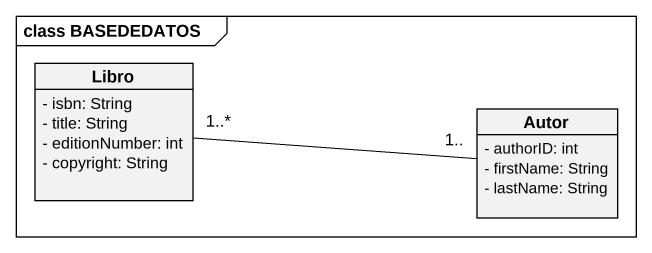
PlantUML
@startuml
mainframe class BASEDEDATOS
hide circle
hide empty members
skinparam classAttributeIconSize 0
class Libro {
  - isbn: String
  - title: String
  - editionNumber: int
  - copyright: String
}
class Autor {
  - authorID: int
  - firstName: String
  - lastName: String
}
Libro "1..*" -right- "1.." Autor
@enduml
